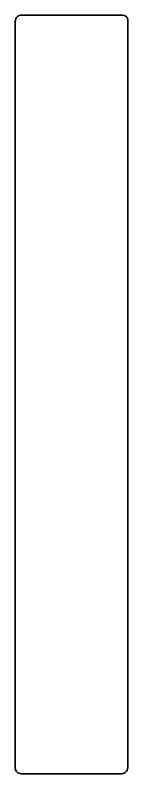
# Model space of a CAD drawing. Extents: x 10 to 410, y -69 to 348.
# Drawn here: x 144.8 to 147.77, y 86 to 106 of the extents above; entities that cross this region are included whole.
import ezdxf

# ---------------------------------------------------------------- set-up
doc = ezdxf.new("R2010")
doc.units = 0

msp = doc.modelspace()

# ---------------------------------------------------------------- linework, layer by layer
at = {"color": 7, "lineweight": 35, "ltscale": 0.000816}
for p, q in [((144.938858, 105.998001), (144.971436, 106)), ((144.802002, 86.138855), (144.800003, 86.171432))]:
    msp.add_line(p, q, dxfattribs=at)
at = {"color": 7, "lineweight": 35, "ltscale": 0.065714}
msp.add_line((144.971436, 106), (147.599991, 106), dxfattribs=at)
at = {"color": 7, "lineweight": 35, "ltscale": 0.000815}
msp.add_line((147.599991, 106), (147.632568, 105.998566), dxfattribs=at)
at = {"color": 7, "lineweight": 35, "ltscale": 0.000951}
for p, q in [((144.800003, 105.800003), (144.801712, 105.837997)), ((145, 86), (144.962006, 86.001709)), ((147.609421, 86.001999), (147.571426, 86)), ((147.771423, 86.199997), (147.769424, 86.162003))]:
    msp.add_line(p, q, dxfattribs=at)
at = {"color": 7, "lineweight": 35, "ltscale": 0.490714}
msp.add_line((144.800003, 86.171432), (144.800003, 105.800003), dxfattribs=at)
at = {"color": 7, "lineweight": 35, "ltscale": 0.00086}
for p, q in [((144.801712, 105.837997), (144.806854, 105.871994)), ((144.962006, 86.001709), (144.927994, 86.006851))]:
    msp.add_line(p, q, dxfattribs=at)
at = {"color": 7, "lineweight": 35, "ltscale": 0.00078}
for p, q in [((144.806854, 105.871994), (144.81543, 105.901993)), ((144.927994, 86.006851), (144.89801, 86.015427))]:
    msp.add_line(p, q, dxfattribs=at)
at = {"color": 7, "lineweight": 35, "ltscale": 0.000716}
for p, q in [((144.81543, 105.901993), (144.827423, 105.927994)), ((144.89801, 86.015427), (144.872009, 86.027435))]:
    msp.add_line(p, q, dxfattribs=at)
at = {"color": 7, "lineweight": 35, "ltscale": 0.000672}
for p, q in [((144.827423, 105.927994), (144.842865, 105.949997)), ((144.872009, 86.027435), (144.850006, 86.042862))]:
    msp.add_line(p, q, dxfattribs=at)
at = {"color": 7, "lineweight": 35, "ltscale": 0.000652}
for p, q in [((144.842865, 105.949997), (144.86171, 105.968002)), ((144.850006, 86.042862), (144.832001, 86.061722))]:
    msp.add_line(p, q, dxfattribs=at)
at = {"color": 7, "lineweight": 35, "ltscale": 0.000658}
for p, q in [((144.86171, 105.968002), (144.884003, 105.981995)), ((144.832001, 86.061722), (144.817993, 86.084))]:
    msp.add_line(p, q, dxfattribs=at)
at = {"color": 7, "lineweight": 35, "ltscale": 0.00069}
for p, q in [((144.884003, 105.981995), (144.909714, 105.992004)), ((144.817993, 86.084), (144.807999, 86.109711))]:
    msp.add_line(p, q, dxfattribs=at)
at = {"color": 7, "lineweight": 35, "ltscale": 0.000744}
for p, q in [((144.909714, 105.992004), (144.938858, 105.998001)), ((144.807999, 86.109711), (144.802002, 86.138855))]:
    msp.add_line(p, q, dxfattribs=at)
at = {"color": 7, "lineweight": 35, "ltscale": 0.000736}
msp.add_line((147.632568, 105.998566), (147.661713, 105.994278), dxfattribs=at)
at = {"color": 7, "lineweight": 35, "ltscale": 0.000667}
msp.add_line((147.661713, 105.994278), (147.687424, 105.987137), dxfattribs=at)
at = {"color": 7, "lineweight": 35, "ltscale": 0.000611}
msp.add_line((147.687424, 105.987137), (147.709717, 105.977142), dxfattribs=at)
at = {"color": 7, "lineweight": 35, "ltscale": 0.00057}
msp.add_line((147.709717, 105.977142), (147.728561, 105.964279), dxfattribs=at)
at = {"color": 7, "lineweight": 35, "ltscale": 0.000551}
msp.add_line((147.728561, 105.964279), (147.744003, 105.948578), dxfattribs=at)
at = {"color": 7, "lineweight": 35, "ltscale": 0.000553}
msp.add_line((147.744003, 105.948578), (147.755997, 105.930008), dxfattribs=at)
at = {"color": 7, "lineweight": 35, "ltscale": 0.000577}
msp.add_line((147.755997, 105.930008), (147.764572, 105.908569), dxfattribs=at)
at = {"color": 7, "lineweight": 35, "ltscale": 0.00062}
msp.add_line((147.764572, 105.908569), (147.769714, 105.884293), dxfattribs=at)
at = {"color": 7, "lineweight": 35, "ltscale": 0.00068}
msp.add_line((147.769714, 105.884293), (147.771423, 105.857147), dxfattribs=at)
at = {"color": 7, "lineweight": 35, "ltscale": 0.491429}
msp.add_line((147.771423, 105.857147), (147.771423, 86.199997), dxfattribs=at)
at = {"color": 7, "lineweight": 35, "ltscale": 0.064286}
msp.add_line((147.571426, 86), (145, 86), dxfattribs=at)
at = {"color": 7, "lineweight": 35, "ltscale": 0.000863}
for p, q in [((147.643433, 86.007996), (147.609421, 86.001999)), ((147.769424, 86.162003), (147.763428, 86.128006))]:
    msp.add_line(p, q, dxfattribs=at)
at = {"color": 7, "lineweight": 35, "ltscale": 0.000791}
msp.add_line((147.673431, 86.018005), (147.643433, 86.007996), dxfattribs=at)
at = {"color": 7, "lineweight": 35, "ltscale": 0.000738}
for p, q in [((147.699432, 86.031998), (147.673431, 86.018005)), ((147.753433, 86.098007), (147.739426, 86.072006))]:
    msp.add_line(p, q, dxfattribs=at)
at = {"color": 7, "lineweight": 35, "ltscale": 0.00071}
msp.add_line((147.72142, 86.050003), (147.699432, 86.031998), dxfattribs=at)
at = {"color": 7, "lineweight": 35, "ltscale": 0.000711}
msp.add_line((147.739426, 86.072006), (147.72142, 86.050003), dxfattribs=at)
at = {"color": 7, "lineweight": 35, "ltscale": 0.00079}
msp.add_line((147.763428, 86.128006), (147.753433, 86.098007), dxfattribs=at)

doc.saveas('drawing.dxf')
